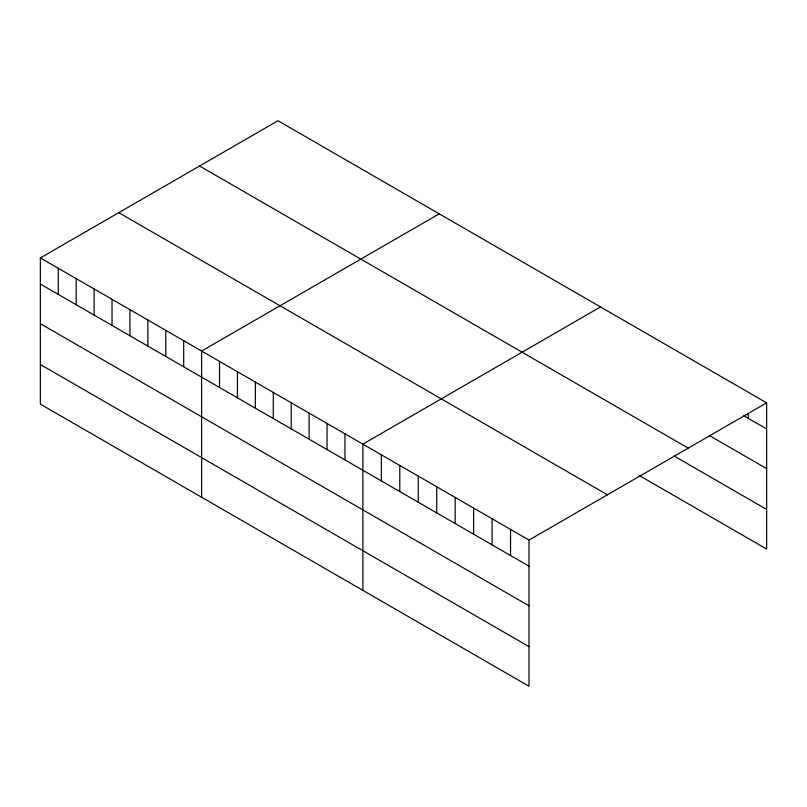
<?xml version="1.0" encoding="UTF-8"?>
<svg xmlns="http://www.w3.org/2000/svg" width="807" height="807" viewBox="0 0 807 807"><rect width="100%" height="100%" fill="white"/><g stroke="black" fill="none" stroke-linecap="round" stroke-linejoin="round"><path stroke-width="1.21" d="M40.35 257.937L529.009 540.065L529.009 686.263L40.35 404.136L40.35 257.937L277.991 120.737L766.65 402.864L766.65 549.063L639.598 475.706M439.25 213.835L201.609 351.035L201.609 497.233M600.509 306.942L362.868 444.143L362.868 590.341M529.009 540.065L766.65 402.864M743.842 415.807L766.65 428.971M709.101 435.377L766.65 468.605M199.571 166.01L688.23 448.137M674.349 456.147L766.65 509.439M118.77 212.665L607.429 494.792M40.35 284.044L529.009 566.171M40.35 323.678L529.009 605.805M40.35 364.502L529.009 646.629M748.19 413.345L748.19 418.319M510.549 529.402L510.549 555.519M492.088 518.75L492.088 544.856M473.628 508.087L473.628 534.204M455.168 497.435L455.168 523.541M436.708 486.772L436.708 512.879M418.248 476.11L418.248 502.226M399.788 465.457L399.788 491.564M381.328 454.795L381.328 480.911M344.952 433.793L344.952 459.909M327.037 423.453L327.037 449.56M309.111 413.103L309.111 439.22M291.196 402.764L291.196 428.87M273.28 392.414L273.28 418.53M255.365 382.074L255.365 408.181M237.44 371.724L237.44 397.841M219.524 361.385L219.524 387.491M183.693 340.695L183.693 366.802M165.778 330.345L165.778 356.462M147.852 320.006L147.852 346.112M129.937 309.656L129.937 335.773M112.022 299.316L112.022 325.423M94.106 288.967L94.106 315.083M76.181 278.627L76.181 304.733M58.265 268.277L58.265 294.394"/></g></svg>
